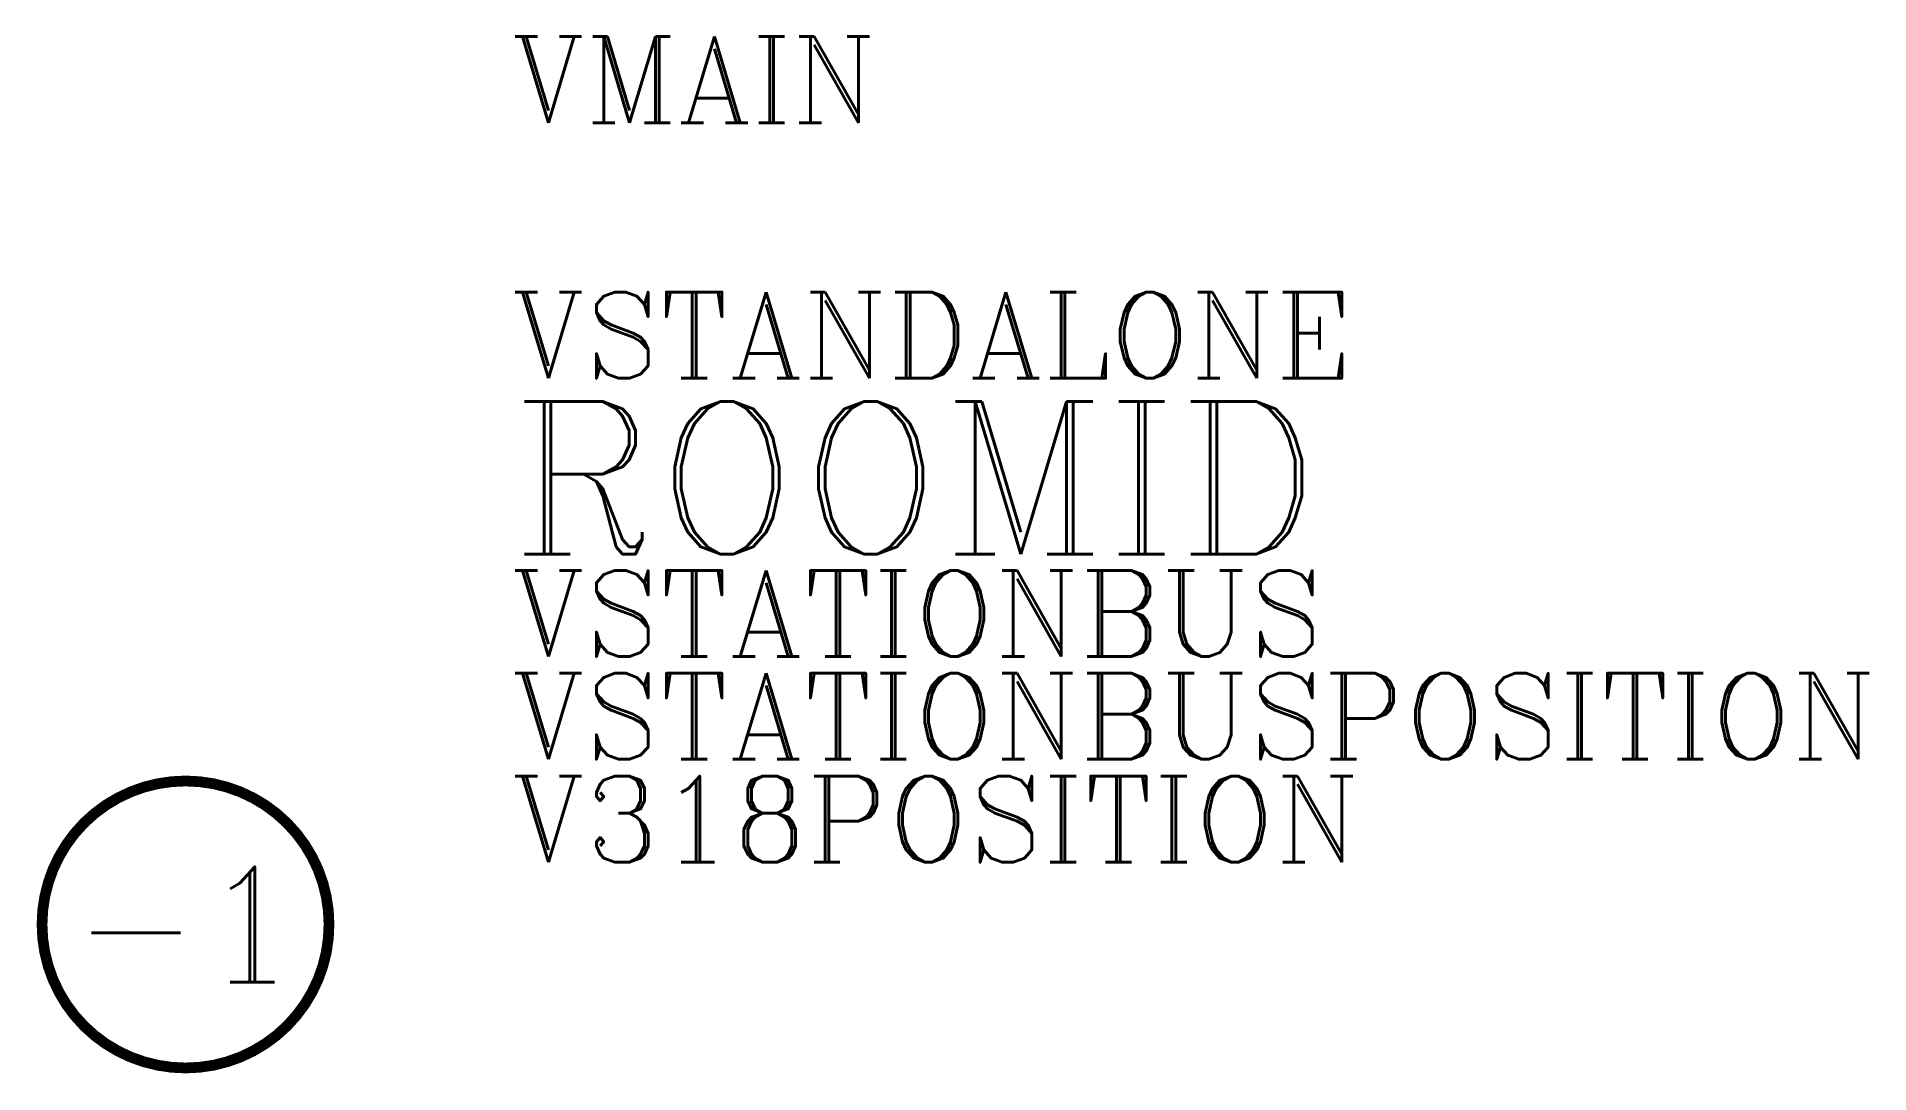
# Model space of a CAD drawing. Header units: inches. Extents: x -10 to 117, y -10 to 62.
import ezdxf

# ---------------------------------------------------------------- set-up
doc = ezdxf.new("R2010")
doc.units = ezdxf.units.IN
doc.header["$LTSCALE"] = 48
doc.header["$MEASUREMENT"] = 0
doc.styles.add('ROMANC', font='COMPLEX.SHX')
doc.styles.add('WSNotes', font='complex.shx', dxfattribs={"height": 18})

msp = doc.modelspace()

# ---------------------------------------------------------------- texts
at = {"flags": 1}
for tag, p, height, style in [('VMAIN', (22.72, 55.88), 6, 'ROMANC'), ('VSTANDALONE', (22.72, 38.07), 6, 'ROMANC'), ('ROOMID', (22.72, 25.82), 10.62, 'WSNotes'), ('VSTATIONBUS', (22.72, 18.67), 6, 'ROMANC'), ('VSTATIONBUSPOSITION', (22.72, 11.51), 6, 'ROMANC'), ('V318POSITION', (22.72, 4.34), 6, 'ROMANC')]:
    msp.add_attdef(tag, p, '', height=height, dxfattribs=dict(at, style=style))

# ---------------------------------------------------------------- wipeouts: each hides what was drawn before it
msp.add_wipeout([(-0.32, 9.99), (-7.29, 6.84), (-9.99, -0.32), (-6.84, -7.29), (0.32, -9.99), (7.29, -6.84), (9.99, 0.32), (6.84, 7.29)])

# ---------------------------------------------------------------- next in the draw order: linework, layer by layer
at = {"linetype": 'Continuous', "const_width": 0.75}
msp.add_lwpolyline([(10, 0, 1), (-10, 0, 1)], format="xyb", close=True, dxfattribs=at)
at = {"linetype": 'Continuous'}
msp.add_circle((0, 0), 10, dxfattribs=at)

# ---------------------------------------------------------------- next in the draw order: texts
at = {"insert": (0, 0), "char_height": 8.045, "attachment_point": 5, "style": 'ROMANC'}
msp.add_mtext_dynamic_manual_height_columns('-1', width=15.3873, gutter_width=30, heights=[0], dxfattribs=at)

doc.saveas('drawing.dxf')
